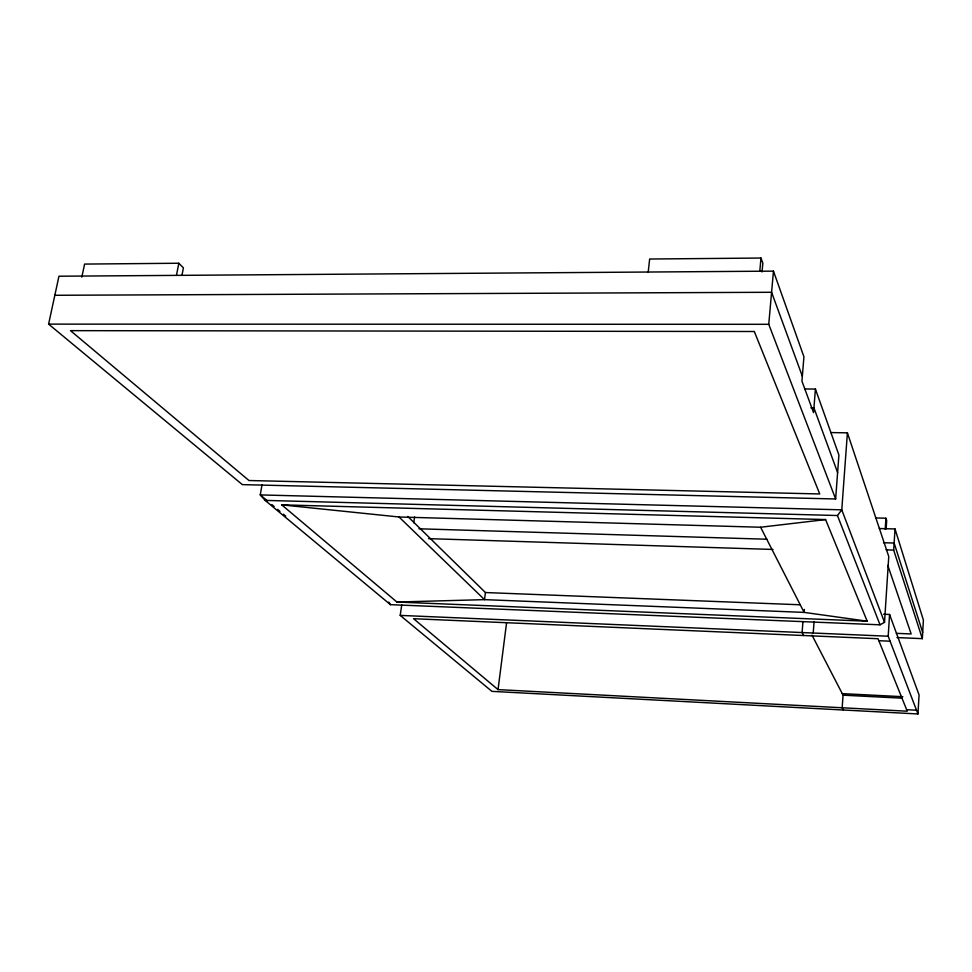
<?xml version="1.0" encoding="UTF-8"?>
<svg xmlns="http://www.w3.org/2000/svg" width="972" height="972" viewBox="0 0 972 972"><rect width="100%" height="100%" fill="white"/><g stroke="black" fill="none" stroke-linecap="round" stroke-linejoin="round"><path stroke-width="1.46" d="M401.74 604.924L400.209 615.398L491.917 691.359L917.957 713.958L919.062 694.956L889.574 614.462L883.597 614.219M896.949 637.571L922.331 638.653L923.4 620.124L895.03 528.962L879.32 528.525M262.051 484.591L260.265 494.918L265.137 500.398L390.44 604.657L880.024 624.814L884.52 622.311L888.76 556.519L847.402 432.832L830.72 432.576M917.957 713.958L888.189 636.223L889.574 614.462M922.331 638.653L893.681 550.103L895.03 528.962M885.2 529.363L885.929 518.222L875.517 517.942M886.148 528.902L886.683 520.579L885.929 518.222M812.021 635.202L843.064 695.174L842.165 707.774L843.356 710.01M847.402 432.832L841.776 509.826L884.52 622.311M815.423 389.067L813.552 412.626L801.936 381.121L803.929 356.748L773.457 271.139L58.952 276.218L48.6 324.126L242.356 484.627L835.641 498.976L838.909 455.042L815.423 389.067L804.852 388.97M813.212 633.027L814.086 621.533M804.354 609.42L804.123 612.396L867.182 621.193L825.58 519.57L281.722 504.857L396.928 602.033L867.182 621.193M802.908 622.104L802.094 632.541L803.686 635.518M835.641 498.976L768.755 324.308L773.457 271.139M759.776 271.407L760.991 258.042L649.661 259.026L648.202 272.196M762.036 271.978L762.838 263.108L760.991 258.042M498.029 689.61L413.586 618.714L878.044 638.726L907.241 711.2L498.029 689.61L506.558 622.943M407.766 516.436L485.453 592.543L484.518 599.639L396.928 602.033M413.744 522.778L414.594 516.946M176.527 275.003L178.824 263.242L84.6 264.08L81.83 277.129M181.983 275.222L183.404 267.871L178.824 263.242M265.137 500.398L837.451 515.525L841.776 509.826L260.265 494.918L267.215 500.702M281.722 504.857L399.03 516.995L760.614 527.237L825.58 519.57M54.833 295.281L771.586 292.28L802.337 376.237M48.6 324.126L768.755 324.308M810.903 407.863L813.928 407.9L837.609 472.538M418.944 528.792L766.932 539.229M883.524 542.728L894.131 543.044L922.683 632.456M886.136 549.873L893.681 550.103M428.603 538.646L772.971 549.447M485.453 592.543L800.163 604.778M896.33 633.331L911.165 633.963L887.813 565.4M400.209 615.398L888.189 636.223M878.846 640.706L890.097 641.192M842.262 693.631L902.854 696.705M843.064 695.174L901.955 698.175M906.633 709.694L916.523 710.216M271.844 504.565L274.165 506.497M277.64 509.401L279.948 511.333M283.423 514.224L285.744 516.156M399.03 516.995L484.518 599.639L804.123 612.396L760.614 527.237M388.8 602.081L390.44 604.657M837.451 515.525L880.024 624.814M754.308 331.501L70.494 330.65L248.978 480.52L819.736 493.958L754.308 331.501"/></g></svg>
